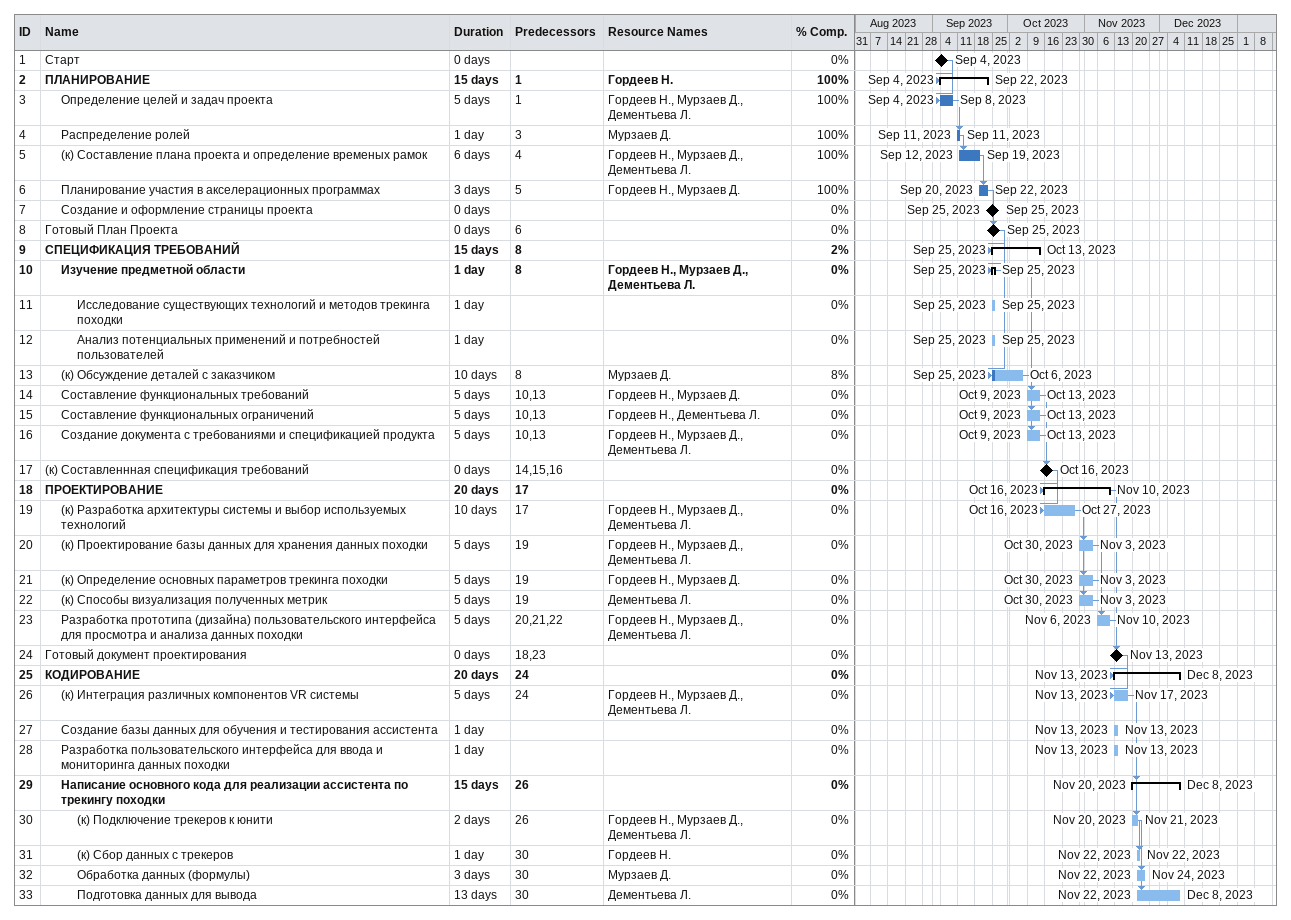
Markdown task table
| ID | Level | Task | Duration | Start | Finish | Predecessors | Resources | % complete |
|---|---|---|---|---|---|---|---|---|
| 1 | 1 | Старт | 0d | 2023-09-04 | 2023-09-04 |  |  | 0 |
| 2 | 1 | **ПЛАНИРОВАНИЕ** | 15d | 2023-09-04 | 2023-09-22 | 1 | Гордеев Н. | 100 |
| 3 | 2 | Определение целей и задач проекта | 5d | 2023-09-04 | 2023-09-08 | 1 | Гордеев Н., Мурзаев Д., Дементьева Л. | 100 |
| 4 | 2 | Распределение ролей | 1d | 2023-09-11 | 2023-09-11 | 3 | Мурзаев Д. | 100 |
| 5 | 2 | (к) Составление плана проекта и определение временых рамок | 6d | 2023-09-12 | 2023-09-19 | 4 | Гордеев Н., Мурзаев Д., Дементьева Л. | 100 |
| 6 | 2 | Планирование участия в акселерационных программах | 3d | 2023-09-20 | 2023-09-22 | 5 | Гордеев Н., Мурзаев Д. | 100 |
| 7 | 2 | Создание и оформление страницы проекта | 0d | 2023-09-25 | 2023-09-25 |  |  | 0 |
| 8 | 1 | Готовый План Проекта | 0d | 2023-09-25 | 2023-09-25 | 6 |  | 0 |
| 9 | 1 | **СПЕЦИФИКАЦИЯ ТРЕБОВАНИЙ** | 15d | 2023-09-25 | 2023-10-13 | 8 |  | 2 |
| 10 | 2 | **Изучение предметной области** | 1d | 2023-09-25 | 2023-09-25 | 8 | Гордеев Н., Мурзаев Д., Дементьева Л. | 0 |
| 11 | 3 | Исследование существующих технологий и методов трекинга походки | 1d | 2023-09-25 | 2023-09-25 |  |  | 0 |
| 12 | 3 | Анализ потенциальных применений и потребностей пользователей | 1d | 2023-09-25 | 2023-09-25 |  |  | 0 |
| 13 | 2 | (к) Обсуждение деталей с заказчиком | 10d | 2023-09-25 | 2023-10-06 | 8 | Мурзаев Д. | 8 |
| 14 | 2 | Составление функциональных требований | 5d | 2023-10-09 | 2023-10-13 | 10, 13 | Гордеев Н., Мурзаев Д. | 0 |
| 15 | 2 | Составление функциональных ограничений | 5d | 2023-10-09 | 2023-10-13 | 10, 13 | Гордеев Н., Дементьева Л. | 0 |
| 16 | 2 | Создание документа с требованиями и спецификацией продукта | 5d | 2023-10-09 | 2023-10-13 | 10, 13 | Гордеев Н., Мурзаев Д., Дементьева Л. | 0 |
| 17 | 1 | (к) Составленнная спецификация требований | 0d | 2023-10-16 | 2023-10-16 | 14, 15, 16 |  | 0 |
| 18 | 1 | **ПРОЕКТИРОВАНИЕ** | 20d | 2023-10-16 | 2023-11-10 | 17 |  | 0 |
| 19 | 2 | (к) Разработка архитектуры системы и выбор используемых технологий | 10d | 2023-10-16 | 2023-10-27 | 17 | Гордеев Н., Мурзаев Д., Дементьева Л. | 0 |
| 20 | 2 | (к) Проектирование базы данных для хранения данных походки | 5d | 2023-10-30 | 2023-11-03 | 19 | Гордеев Н., Мурзаев Д., Дементьева Л. | 0 |
| 21 | 2 | (к) Определение основных параметров трекинга походки | 5d | 2023-10-30 | 2023-11-03 | 19 | Гордеев Н., Мурзаев Д. | 0 |
| 22 | 2 | (к) Способы визуализация полученных метрик | 5d | 2023-10-30 | 2023-11-03 | 19 | Дементьева Л. | 0 |
| 23 | 2 | Разработка прототипа (дизайна) пользовательского интерфейса для просмотра и анализа данных походки | 5d | 2023-11-06 | 2023-11-10 | 20, 21, 22 | Гордеев Н., Мурзаев Д., Дементьева Л. | 0 |
| 24 | 1 | Готовый документ проектирования | 0d | 2023-11-13 | 2023-11-13 | 18, 23 |  | 0 |
| 25 | 1 | **КОДИРОВАНИЕ** | 20d | 2023-11-13 | 2023-12-08 | 24 |  | 0 |
| 26 | 2 | (к) Интеграция различных компонентов VR системы | 5d | 2023-11-13 | 2023-11-17 | 24 | Гордеев Н., Мурзаев Д., Дементьева Л. | 0 |
| 27 | 2 | Создание базы данных для обучения и тестирования ассистента | 1d | 2023-11-13 | 2023-11-13 |  |  | 0 |
| 28 | 2 | Разработка пользовательского интерфейса для ввода и мониторинга данных походки | 1d | 2023-11-13 | 2023-11-13 |  |  | 0 |
| 29 | 2 | **Написание основного кода для реализации ассистента по трекингу походки** | 15d | 2023-11-20 | 2023-12-08 | 26 |  | 0 |
| 30 | 3 | (к) Подключение трекеров к юнити | 2d | 2023-11-20 | 2023-11-21 | 26 | Гордеев Н., Мурзаев Д., Дементьева Л. | 0 |
| 31 | 3 | (к) Сбор данных с трекеров | 1d | 2023-11-22 | 2023-11-22 | 30 | Гордеев Н. | 0 |
| 32 | 3 | Обработка данных (формулы) | 3d | 2023-11-22 | 2023-11-24 | 30 | Мурзаев Д. | 0 |
| 33 | 3 | Подготовка данных для вывода | 13d | 2023-11-22 | 2023-12-08 | 30 | Дементьева Л. | 0 |
